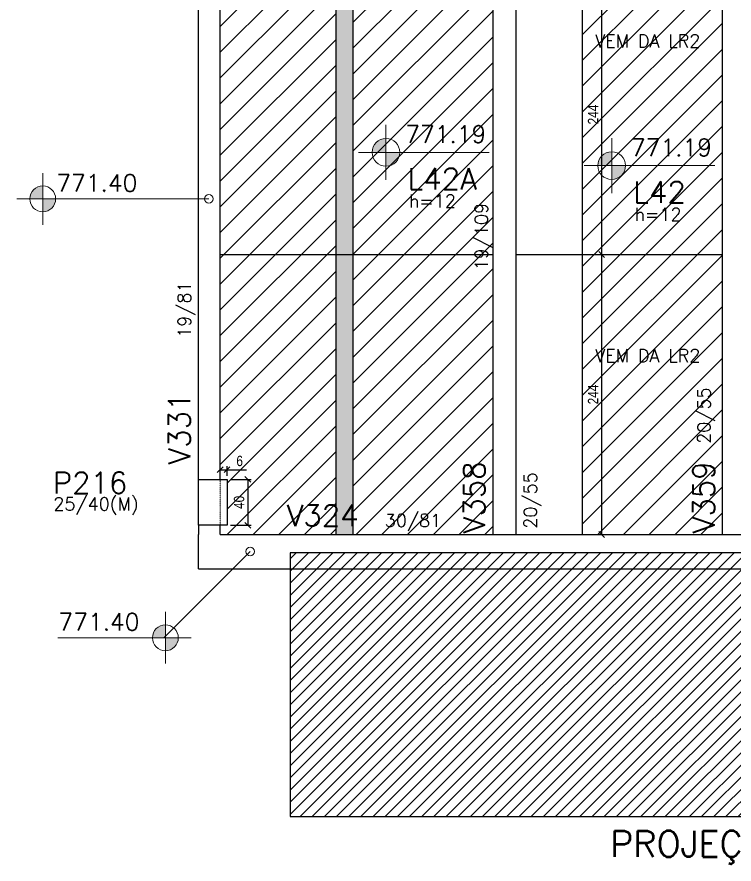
# Model space of a CAD drawing. Extents: x 8513 to 14085, y 1849 to 10799.
# Drawn here: x 10069 to 10695, y 1849 to 2587 of the extents above; entities that cross this region are included whole.
import ezdxf

# ---------------------------------------------------------------- set-up
doc = ezdxf.new("R2010")
doc.units = 0
doc.linetypes.add('FA_Tracejado', pattern=[0.25, 0.15, -0.1])
for name, color, linetype in [('COTA', 241, 'Continuous'), ('Painéis', 200, 'Continuous'), ('Pilares', 5, 'Continuous'), ('VIGAS', 3, 'Continuous'), ('Vázio', 240, 'Continuous')]:
    doc.layers.add(name, color=color, linetype=linetype)
for name, color, linetype, lineweight in [('EST-LAJE-TEXT', 7, 'Continuous', 9), ('EST-PILAR-TEXT', 7, 'Continuous', 9), ('EST-SIMB', 7, 'Continuous', 9), ('EST-SIMB-Spot Elevations', 7, 'Continuous', 9), ('EST-TEXT', 7, 'Continuous', 9), ('EST-VIGA-TEXT', 7, 'Continuous', 9), ('Hachura', 253, 'Continuous', 9), ('REAPROVEITAMENTO', 7, 'Continuous', 9)]:
    doc.layers.add(name, color=color, linetype=linetype, lineweight=lineweight)
doc.styles.add('COTA TECNICA-50', font='techl___.ttf', dxfattribs={"height": 9})
doc.styles.add('RomanS_IV50', font='romans_IV50.ttf', dxfattribs={"height": 11.25})
doc.styles.add('RomanS_IV50_B', font='', dxfattribs={"height": 18.75})
doc.styles.add('RomanS_IV50_B_1', font='', dxfattribs={"height": 22.5})
doc.styles.add('RomanS_IV50_B_3', font='', dxfattribs={"height": 11.25})
doc.styles.get('RomanS_IV50_B').set_extended_font_data('RomanS_IV50', bold=True)
doc.styles.get('RomanS_IV50_B_1').set_extended_font_data('RomanS_IV50', bold=True)
doc.styles.get('RomanS_IV50_B_3').set_extended_font_data('RomanS_IV50', bold=True)
doc.dimstyles.new('PAINEL', dxfattribs={"dimtxt": 9, "dimasz": 5, "dimexe": 3, "dimexo": 3, "dimgap": 3, "dimtad": 1, "dimdec": 1, "dimzin": 12, "dimdsep": 46, "dimtxsty": 'COTA TECNICA-50', "dimblk": 'OBLIQUE', "dimcen": 0, "dimclrd": 4, "dimclre": 4, "dimclrt": 1, "dimadec": 1, "dimazin": 3, "dimtfac": 1, "dimtdec": 1, "dimtmove": 0, "dimatfit": 3, "dimldrblk": 'OBLIQUE', "dimfxl": 1, "dimtolj": 1, "dimtzin": 12, "dimarcsym": 0})

# ---------------------------------------------------------------- blocks, each defined once
blk = doc.blocks.new('FA_Floor_TAG_SURVEY_R01 - NIV_TIT_H_TXT1__TXT2_Menor-2303205-BUSINESS')
at = {"layer": 'EST-LAJE-TEXT'}
h = blk.add_hatch(color=256, dxfattribs=at)
edge = h.paths.add_edge_path(flags=0)
edge.add_line((-0.28, 0.565), (-0.28, 0.405))
edge.add_line((-0.28, 0.405), (-0.44, 0.405))
edge.add_arc((-0.28, 0.405), 0.16, 90, 180, ccw=False)
h = blk.add_hatch(color=256, dxfattribs=at)
edge = h.paths.add_edge_path(flags=0)
edge.add_arc((-0.28, 0.405), 0.16, -90, 0, ccw=False)
edge.add_line((-0.28, 0.245), (-0.28, 0.405))
edge.add_line((-0.28, 0.405), (-0.12, 0.405))
for p, q in [((-0.28, 0.085), (-0.28, 0.725)), ((-0.28, 0.405), (-0.6, 0.405)), ((-0.28, 0.405), (0.92, 0.405))]:
    blk.add_line(p, q, dxfattribs=at)
blk.add_circle((-0.28, 0.405), 0.16, dxfattribs=at)
blk = doc.blocks.new('Spot Elevations - Nivel_Planta_MENOR-2363178-BUSINESS')
at = {"layer": 'EST-SIMB-Spot Elevations'}
h = blk.add_hatch(color=256, dxfattribs=at)
edge = h.paths.add_edge_path(flags=0)
edge.add_line((0, 0), (-0.15, 0))
edge.add_arc((0, 0), 0.15, 90, 180, ccw=False)
edge.add_line((0, 0.15), (0, 0))
h = blk.add_hatch(color=256, dxfattribs=at)
edge = h.paths.add_edge_path(flags=0)
edge.add_line((0, 0), (0.15, 0))
edge.add_arc((0, 0), 0.15, 270, 360, ccw=False)
edge.add_line((0, -0.15), (0, 0))
for p, q in [((0, -0.3), (0, 0.3)), ((0, 0), (1.25, 0)), ((0, 0), (-0.3, 0))]:
    blk.add_line(p, q, dxfattribs=at)
blk.add_circle((0, 0), 0.15, dxfattribs=at)
blk = doc.blocks.new('_Oblique')
at = {"color": 0, "linetype": 'ByBlock', "lineweight": -2}
blk.add_line((-0.5, -0.5), (0.5, 0.5), dxfattribs=at)
blk = doc.blocks.new('*D552')
at = {"layer": 'COTA', "color": 4, "lineweight": -2, "transparency": 16777216}
for p, q in [((10255.51, 2184.01), (10273.64, 2184.01)), ((10270.64, 2184.01), (10270.64, 2144.01)), ((10255.51, 2144.01), (10273.64, 2144.01))]:
    blk.add_line(p, q, dxfattribs=at)
at = {"layer": 'Defpoints', "color": 0, "transparency": 16777216}
for p in [(10252.51, 2184.01), (10252.51, 2144.01), (10270.64, 2144.01)]:
    blk.add_point(p, dxfattribs=at)
at = {"layer": 'COTA', "color": 4, "lineweight": -2, "transparency": 16777216, "xscale": 5, "yscale": 5, "zscale": 5}
for p, rotation in [((10270.64, 2184.01), 90), ((10270.64, 2144.01), 270)]:
    blk.add_blockref('_Oblique', p, dxfattribs=dict(at, rotation=rotation))
at = {"layer": 'COTA', "color": 1, "transparency": 16777216, "insert": (10263.05, 2164.01), "char_height": 9, "attachment_point": 5, "rotation": 90, "style": 'COTA TECNICA-50'}
blk.add_mtext('\\A1;40', dxfattribs=at)
blk = doc.blocks.new('*D553')
at = {"layer": 'COTA', "color": 4, "lineweight": -2, "transparency": 16777216}
for p, q in [((10246.51, 2187.01), (10246.51, 2195.47)), ((10252.51, 2187.01), (10252.51, 2195.47)), ((10246.51, 2192.47), (10252.51, 2192.47)), ((10252.51, 2192.47), (10269.51, 2192.47))]:
    blk.add_line(p, q, dxfattribs=at)
at = {"layer": 'Defpoints', "color": 0, "transparency": 16777216}
for p in [(10252.51, 2192.47), (10246.51, 2184.01), (10252.51, 2184.01)]:
    blk.add_point(p, dxfattribs=at)
at = {"layer": 'COTA', "color": 4, "lineweight": -2, "transparency": 16777216, "xscale": 5, "yscale": 5, "zscale": 5, "rotation": 180}
blk.add_blockref('_Oblique', (10246.51, 2192.47), dxfattribs=at)
at = {"layer": 'COTA', "color": 4, "lineweight": -2, "transparency": 16777216, "xscale": 5, "yscale": 5, "zscale": 5}
blk.add_blockref('_Oblique', (10252.51, 2192.47), dxfattribs=at)
at = {"layer": 'COTA', "color": 1, "transparency": 16777216, "insert": (10263.51, 2200.06), "char_height": 9, "attachment_point": 5, "style": 'COTA TECNICA-50'}
blk.add_mtext('\\A1;6', dxfattribs=at)
blk = doc.blocks.new('*D677')
at = {"layer": 'COTA', "color": 4, "lineweight": -2, "transparency": 16777216}
for p, q in [((10565.51, 2380.01), (10582.19, 2380.01)), ((10579.19, 2136.01), (10579.19, 2380.01)), ((10565.51, 2136.01), (10582.19, 2136.01))]:
    blk.add_line(p, q, dxfattribs=at)
at = {"layer": 'Defpoints', "color": 0, "transparency": 16777216}
for p in [(10562.51, 2380.01), (10579.19, 2380.01), (10562.51, 2136.01)]:
    blk.add_point(p, dxfattribs=at)
at = {"layer": 'COTA', "color": 4, "lineweight": -2, "transparency": 16777216, "xscale": 5, "yscale": 5, "zscale": 5}
for p, rotation in [((10579.19, 2380.01), 90), ((10579.19, 2136.01), 270)]:
    blk.add_blockref('_Oblique', p, dxfattribs=dict(at, rotation=rotation))
at = {"layer": 'COTA', "color": 1, "transparency": 16777216, "insert": (10571.62, 2258.01), "char_height": 9, "attachment_point": 5, "rotation": 90, "style": 'COTA TECNICA-50'}
blk.add_mtext('\\A1;244', dxfattribs=at)
blk = doc.blocks.new('*D678')
at = {"layer": 'COTA', "color": 4, "lineweight": -2, "transparency": 16777216}
for p, q in [((10565.51, 2624.01), (10582.19, 2624.01)), ((10579.19, 2380.01), (10579.19, 2624.01)), ((10565.51, 2380.01), (10582.19, 2380.01))]:
    blk.add_line(p, q, dxfattribs=at)
at = {"layer": 'Defpoints', "color": 0, "transparency": 16777216}
for p in [(10562.51, 2624.01), (10579.19, 2624.01), (10562.51, 2380.01)]:
    blk.add_point(p, dxfattribs=at)
at = {"layer": 'COTA', "color": 4, "lineweight": -2, "transparency": 16777216, "xscale": 5, "yscale": 5, "zscale": 5}
for p, rotation in [((10579.19, 2624.01), 90), ((10579.19, 2380.01), 270)]:
    blk.add_blockref('_Oblique', p, dxfattribs=dict(at, rotation=rotation))
at = {"layer": 'COTA', "color": 1, "transparency": 16777216, "insert": (10571.62, 2502.01), "char_height": 9, "attachment_point": 5, "rotation": 90, "style": 'COTA TECNICA-50'}
blk.add_mtext('\\A1;244', dxfattribs=at)

msp = doc.modelspace()

# ---------------------------------------------------------------- hatches: boundary and pattern name
at = {"layer": 'EST-SIMB', "lineweight": 20, "true_color": 0xff0000}
h = msp.add_hatch(dxfattribs=at)
h.set_pattern_fill('FP_1', color=1, style=0, pattern_type=2)
h.set_pattern_definition([(45, (10227.5145, 3498.507), (-5.3033, 5.3033), [])])
h.paths.add_polyline_path([(10307.43, 1890.12), (11727.43, 1890.12), (11727.43, 2120.12), (10307.43, 2120.12)], flags=0)
at = {"layer": 'Hachura'}
h = msp.add_hatch(color=256, dxfattribs=at)
h.paths.add_polyline_path([(10347.51, 2624.01), (10362.51, 2624.01), (10362.51, 2741.51), (10347.51, 2741.51)])
h.paths.add_polyline_path([(10347.51, 2380.01), (10362.51, 2380.01), (10362.51, 2624.01), (10347.51, 2624.01)])
h.paths.add_polyline_path([(10362.51, 2380.01), (10347.51, 2380.01), (10347.51, 2136.01), (10362.51, 2136.01)])
at = {"layer": 'REAPROVEITAMENTO'}
h = msp.add_hatch(dxfattribs=at)
h.set_pattern_fill('ANSI31', color=251, scale=5, style=0)
h.set_pattern_definition([(45, (-181390.063, -29748.07), (-11.2253202, 11.2253202), [])])
h.paths.add_polyline_path([(10347.51, 2624.01), (10246.51, 2624.01), (10246.51, 2380.01), (10347.51, 2380.01)])
h.paths.add_polyline_path([(10347.51, 2380.01), (10246.51, 2380.01), (10246.51, 2184.01), (10252.51, 2184.01), (10252.51, 2144.01), (10246.51, 2144.01), (10246.51, 2136.01), (10347.51, 2136.01)])
h.paths.add_polyline_path([(10362.51, 2136.01), (10484.51, 2136.01), (10484.51, 2380.01), (10362.51, 2380.01)])
h.paths.add_polyline_path([(10484.51, 2380.01), (10484.51, 2624.01), (10362.51, 2624.01), (10362.51, 2380.01)])
h = msp.add_hatch(dxfattribs=at)
h.set_pattern_fill('ANSI31', color=251, scale=5, style=0)
h.set_pattern_definition([(45, (-183132.563, -29748.07), (-11.2253202, 11.2253202), [])])
h.paths.add_polyline_path([(10562.51, 2380.01), (10684.51, 2380.01), (10684.51, 2624.01), (10562.51, 2624.01)])
h.paths.add_polyline_path([(10562.51, 2380.01), (10562.51, 2136.01), (10684.51, 2136.01), (10684.51, 2216.51), (10684.51, 2256.51), (10684.51, 2380.01)])

# ---------------------------------------------------------------- linework, layer by layer
at = {"layer": 'EST-SIMB-Spot Elevations'}
for p, q in [((10236.66, 2428.49), (10091.87, 2428.49)), ((10272.61, 2121.28), (10197.3, 2045.98)), ((10197.3, 2045.98), (10198.76, 2045.98))]:
    msp.add_line(p, q, dxfattribs=at)
for centre in [(10236.66, 2428.49), (10272.61, 2121.28)]:
    msp.add_circle(centre, 3.75, dxfattribs=at)
at = {"layer": 'Painéis', "ltscale": 70}
for p, q in [((10347.51, 2136.01), (10347.51, 2741.51)), ((10362.51, 2136.01), (10362.51, 2741.51)), ((10562.51, 2136.01), (10562.51, 2741.51)), ((10246.51, 2380.01), (10484.51, 2380.01)), ((10504.51, 2380.01), (10684.51, 2380.01))]:
    msp.add_line(p, q, dxfattribs=at)
at = {"layer": 'Pilares', "color": 5}
for p, q in [((10227.51, 2144.01), (10227.51, 2184.01)), ((10227.51, 2184.01), (10252.51, 2184.01)), ((10252.51, 2184.01), (10252.51, 2144.01)), ((10252.51, 2144.01), (10227.51, 2144.01))]:
    msp.add_line(p, q, dxfattribs=at)
at = {"layer": 'VIGAS', "color": 3}
for p, q in [((10484.51, 2136.01), (10484.51, 2741.51)), ((10504.51, 2136.01), (10504.51, 2741.51)), ((10684.51, 2136.01), (10684.51, 2741.51)), ((10227.51, 2184.01), (10227.51, 2707.51)), ((10246.51, 2184.01), (10246.51, 2707.51)), ((10227.51, 2144.01), (10227.51, 2136.01)), ((10246.51, 2136.01), (10246.51, 2144.01)), ((10227.51, 2106.01), (10227.51, 2136.01)), ((10246.51, 2136.01), (12427.01, 2136.01)), ((10227.51, 2106.01), (10307.43, 2106.01)), ((10307.43, 2106.01), (11727.43, 2106.01))]:
    msp.add_line(p, q, dxfattribs=at)
at = {"layer": 'VIGAS', "color": 3, "linetype": 'FA_Tracejado', "lineweight": 20}
msp.add_line((10246.51, 2144.01), (10246.51, 2184), dxfattribs=at)
at = {"layer": 'Vázio'}
for p, q in [((11727.43, 2120.12), (10307.43, 2120.12)), ((10307.43, 2120.12), (10307.43, 1890.12)), ((10307.43, 1890.12), (11727.43, 1890.12))]:
    msp.add_line(p, q, dxfattribs=at)

# ---------------------------------------------------------------- block references
at = {"layer": 'EST-LAJE-TEXT', "xscale": 74.99999999999996, "yscale": 74.99999999999996, "zscale": 74.99999999999996}
for p in [(10412.08, 2438.67), (10608.83, 2427.08)]:
    msp.add_blockref('FA_Floor_TAG_SURVEY_R01 - NIV_TIT_H_TXT1__TXT2_Menor-2303205-BUSINESS', p, dxfattribs=at)
at = {"layer": 'EST-SIMB-Spot Elevations', "xscale": 74.99999999999996, "yscale": 74.99999999999996, "zscale": 74.99999999999996}
msp.add_blockref('Spot Elevations - Nivel_Planta_MENOR-2363178-BUSINESS', (10091.87, 2428.49), dxfattribs=at)
at = {"layer": 'EST-SIMB-Spot Elevations', "xscale": 74.99999999999996, "yscale": 74.99999999999996, "zscale": 74.99999999999996, "rotation": 180}
msp.add_blockref('Spot Elevations - Nivel_Planta_MENOR-2363178-BUSINESS', (10198.76, 2045.98), dxfattribs=at)

# ---------------------------------------------------------------- texts
at = {"layer": 'EST-LAJE-TEXT', "lineweight": 30, "attachment_point": 1}
for s, insert, char_height, width, style in [('VEM DA LR2', (10573.5, 2571.74), 11.25, 113.7665, 'RomanS_IV50'), ('771.19', (10407.78, 2492.39), 15, 99.8101, 'RomanS_IV50_B'), ('771.19', (10604.53, 2480.81), 15, 99.8101, 'RomanS_IV50_B'), ('h=12', (10411.01, 2432.27), 11.25, 58.924, 'RomanS_IV50'), ('h=12', (10607.75, 2420.69), 11.25, 58.924, 'RomanS_IV50'), ('VEM DA LR2', (10573.5, 2297.55), 11.25, 113.7665, 'RomanS_IV50')]:
    msp.add_mtext(s, dxfattribs=dict(at, insert=insert, char_height=char_height, width=width, style=style))
at = {"layer": 'EST-LAJE-TEXT', "lineweight": 50, "char_height": 18.75, "attachment_point": 1, "style": 'RomanS_IV50_B_1'}
for s, insert, width in [('L42A', (10409.87, 2455.34), 84.1772), ('L42', (10606.62, 2443.75), 63.7342)]:
    msp.add_mtext(s, dxfattribs=dict(at, insert=insert, width=width))
at = {"layer": 'EST-PILAR-TEXT', "lineweight": 50, "attachment_point": 1}
for s, insert, char_height, width, style in [('P216', (10100.56, 2190.4), 18.75, 91.9936, 'RomanS_IV50_B_1'), ('25/40(M)', (10101.11, 2168.22), 11.25, 105.8227, 'RomanS_IV50')]:
    msp.add_mtext(s, dxfattribs=dict(at, insert=insert, char_height=char_height, width=width, style=style))
at = {"layer": 'EST-SIMB-Spot Elevations', "char_height": 15, "width": 97.7561, "attachment_point": 1, "line_spacing_factor": 0.982397, "style": 'RomanS_IV50_B'}
for insert in [(10103.64, 2449.87), (10105.53, 2067.36)]:
    msp.add_mtext('771.40', dxfattribs=dict(at, insert=insert))
at = {"layer": 'EST-TEXT', "color": 1, "true_color": 0xff0000, "insert": (10586.34, 1877.7), "char_height": 22.5, "width": 841.7719, "attachment_point": 1, "style": 'RomanS_IV50_B_3'}
msp.add_mtext('PROJEÇÃO DA MARQUISE EM BALANÇO', dxfattribs=at)
at = {"layer": 'EST-VIGA-TEXT', "lineweight": 30, "char_height": 11.25, "attachment_point": 1, "rotation": 90, "style": 'RomanS_IV50'}
for s, insert, width in [('19/109', (10468.63, 2366.17), 84.1772), ('19/81', (10209.65, 2307.36), 70.3481), ('20/55', (10662.67, 2215.01), 70.3481), ('20/55', (10511.39, 2141.06), 70.3481)]:
    msp.add_mtext(s, dxfattribs=dict(at, insert=insert, width=width))
at = {"layer": 'EST-VIGA-TEXT', "lineweight": 50, "char_height": 18.75, "width": 88.9873, "attachment_point": 1, "rotation": 90, "style": 'RomanS_IV50_B_1'}
for s, insert in [('V331', (10201.63, 2197.06)), ('V358', (10458.63, 2137.06)), ('V359', (10658.63, 2137.06))]:
    msp.add_mtext(s, dxfattribs=dict(at, insert=insert))
at = {"layer": 'EST-VIGA-TEXT', "lineweight": 50, "insert": (10304.56, 2161.89), "char_height": 18.75, "width": 88.9873, "attachment_point": 1, "style": 'RomanS_IV50_B_1'}
msp.add_mtext('V324', dxfattribs=at)
at = {"layer": 'EST-VIGA-TEXT', "lineweight": 30, "insert": (10390.04, 2153.85), "char_height": 11.25, "width": 70.3481, "attachment_point": 1, "style": 'RomanS_IV50'}
msp.add_mtext('30/81', dxfattribs=at)

# ---------------------------------------------------------------- dimensions: what is measured, and where the dimension line sits
at = {"layer": 'COTA'}
dim = msp.add_linear_dim(base=(10579.19, 2624.01), p1=(10562.51, 2380.01), p2=(10562.51, 2624.01), angle=90, dimstyle='PAINEL', override={"dimtmove": 1}, dxfattribs=at)
dim.commit()
dim.dimension.update_dxf_attribs({"geometry": '*D678', "text_midpoint": (10571.62, 2502.01)})
for base, p1, p2, picture, middle in [((10579.19, 2380.01), (10562.51, 2136.01), (10562.51, 2380.01), '*D677', (10571.62, 2258.01)), ((10270.64, 2144.01), (10252.51, 2184.01), (10252.51, 2144.01), '*D552', (10263.05, 2164.01))]:
    dim = msp.add_linear_dim(base=base, p1=p1, p2=p2, angle=90, dimstyle='PAINEL', dxfattribs=at)
    dim.commit()
    dim.dimension.update_dxf_attribs({"geometry": picture, "text_midpoint": middle})
dim = msp.add_linear_dim(base=(10252.51, 2192.47), p1=(10246.51, 2184.01), p2=(10252.51, 2184.01), dimstyle='PAINEL', dxfattribs=at)
dim.commit()
dim.dimension.update_dxf_attribs({"geometry": '*D553', "text_midpoint": (10263.51, 2200.06)})

doc.saveas('drawing.dxf')
